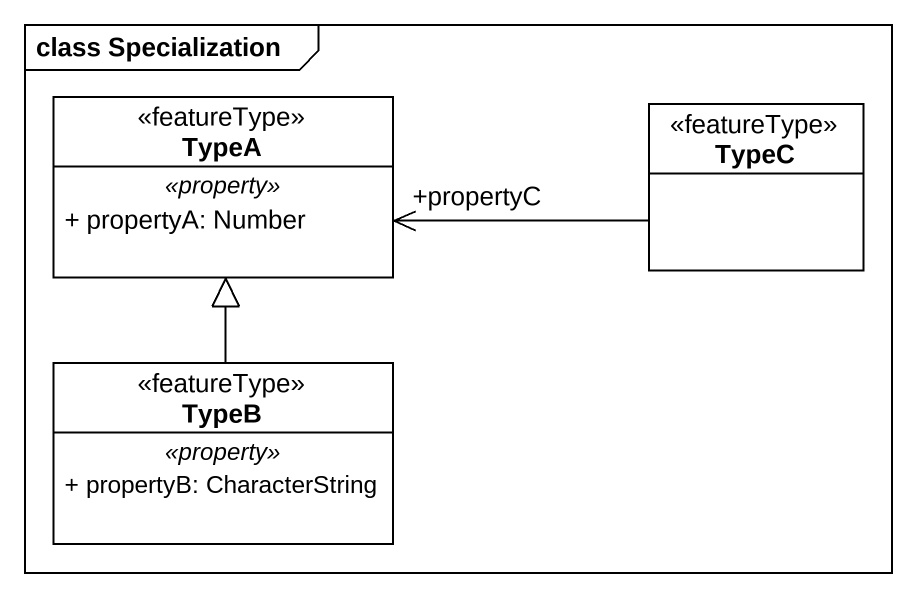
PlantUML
@startuml
mainframe class Specialization
hide circle
hide empty members
skinparam classAttributeIconSize 0
class TypeA <<featureType>> {
  .. <<property>> ..
  + propertyA: Number
}
class TypeC <<featureType>>
class TypeB <<featureType>> {
  .. <<property>> ..
  + propertyB: CharacterString
}
TypeC -left-> "+propertyC" TypeA
TypeB -up-|> TypeA
@enduml
